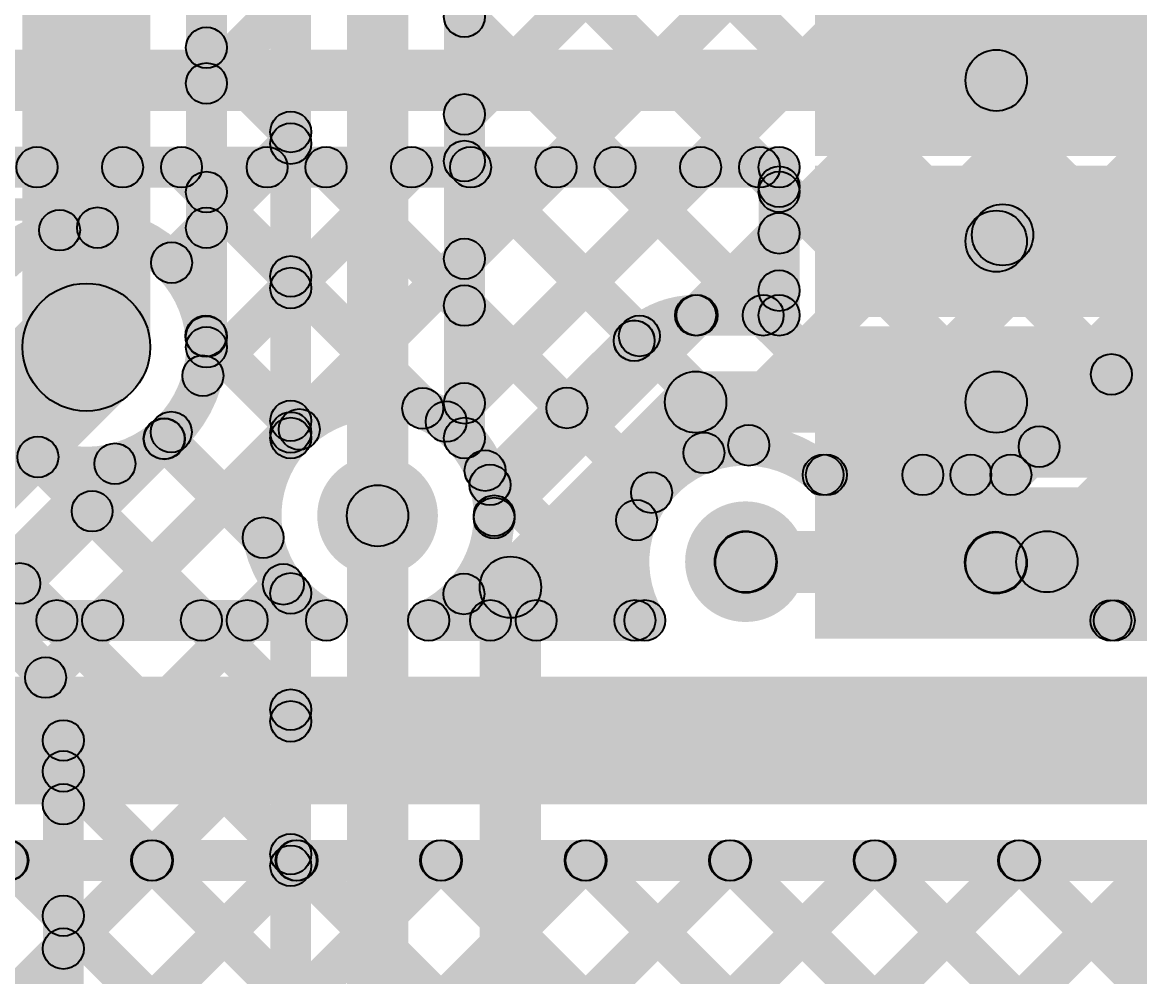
# Model space of a CAD drawing. Header units: millimetres. Extents: x -0.28 to 3.03, y -0.05 to 3.12.
# Drawn here: x 0.2515 to 0.4702, y 2.0587 to 2.2456 of the extents above; entities that cross this region are included whole.
import ezdxf

# ---------------------------------------------------------------- set-up
doc = ezdxf.new("R2010")
doc.units = ezdxf.units.MM
doc.header["$MEASUREMENT"] = 0
for name, color, linetype in [('BottomLayer', 5, 'Continuous'), ('TopLayer', 1, 'Continuous'), ('TopOverlay', 2, 'Continuous'), ('TopPaste', 8, 'Continuous'), ('TopSolder', 216, 'Continuous'), ('ViaHoleLayer', 16, 'Continuous')]:
    doc.layers.add(name, color=color, linetype=linetype)

# ---------------------------------------------------------------- blocks, each defined once
blk = doc.blocks.new('32_TQFP__7X7__28')
at = {"layer": 'TopLayer'}
for points in [[(-0.12106, 0.19882), (-0.09941, 0.19882), (-0.09941, 0.13583), (-0.12106, 0.13583)], [(-0.08957, 0.19882), (-0.06791, 0.19882), (-0.06791, 0.13583), (-0.08957, 0.13583)], [(-0.05807, 0.19882), (-0.03642, 0.19882), (-0.03642, 0.13583), (-0.05807, 0.13583)], [(-0.02657, 0.19882), (-0.00492, 0.19882), (-0.00492, 0.13583), (-0.02657, 0.13583)]]:
    blk.add_hatch(color=1, dxfattribs=at).paths.add_polyline_path(points)
at = {"layer": 'TopPaste'}
for points in [[(-0.12106, 0.19882), (-0.09941, 0.19882), (-0.09941, 0.13583), (-0.12106, 0.13583)], [(-0.08957, 0.19882), (-0.06791, 0.19882), (-0.06791, 0.13583), (-0.08957, 0.13583)], [(-0.05807, 0.19882), (-0.03642, 0.19882), (-0.03642, 0.13583), (-0.05807, 0.13583)], [(-0.02657, 0.19882), (-0.00492, 0.19882), (-0.00492, 0.13583), (-0.02657, 0.13583)]]:
    blk.add_hatch(color=8, dxfattribs=at).paths.add_polyline_path(points)
at = {"layer": 'TopSolder'}
for points in [[(-0.12506, 0.20282), (-0.09541, 0.20282), (-0.09541, 0.13183), (-0.12506, 0.13183)], [(-0.09357, 0.20282), (-0.06391, 0.20282), (-0.06391, 0.13183), (-0.09357, 0.13183)], [(-0.06207, 0.20282), (-0.03242, 0.20282), (-0.03242, 0.13183), (-0.06207, 0.13183)], [(-0.03057, 0.20282), (-0.00092, 0.20282), (-0.00092, 0.13183), (-0.03057, 0.13183)]]:
    blk.add_hatch(color=216, dxfattribs=at).paths.add_polyline_path(points)
at = {"layer": 'TopOverlay', "const_width": 0.01}
blk.add_lwpolyline([(-0.17499, 0.134, 1), (-0.18501, 0.134, 1)], format="xyb", close=True, dxfattribs=at)

msp = doc.modelspace()

# ---------------------------------------------------------------- hatches: boundary and pattern name
at = {"layer": 'BottomLayer'}
for points in [[(0.43995, 2.15417), (0.43429, 2.15983), (0.75629, 2.48183), (0.76195, 2.47617)], [(0.2765, 2.182), (0.2515, 2.182), (0.2515, 2.424), (0.2765, 2.424)], [(0.2915, 2.182), (0.2835, 2.182), (0.2835, 2.41427), (0.2915, 2.41427)], [(0.28467, 2.40753), (0.29033, 2.41319), (0.49574, 2.20778), (0.49008, 2.20212)], [(0.28467, 2.37925), (0.29033, 2.3849), (0.4816, 2.19364), (0.47594, 2.18798)], [(0.28467, 2.35096), (0.29033, 2.35662), (0.46745, 2.17949), (0.4618, 2.17384)], [(0.34083, 2.22475), (0.33517, 2.23041), (0.45866, 2.3539), (0.46432, 2.34825)], [(0.04717, 2.3339), (0.05283, 2.33956), (0.26106, 2.13133), (0.2554, 2.12567)], [(0.34083, 2.19647), (0.33517, 2.20213), (0.45917, 2.32613), (0.46483, 2.32047)], [(0.34083, 2.16819), (0.33517, 2.17384), (0.45917, 2.29784), (0.46483, 2.29219)], [(0.34083, 2.26652), (0.34648, 2.27218), (0.45331, 2.16535), (0.44765, 2.1597)], [(0.34663, 2.14571), (0.34098, 2.15136), (0.46295, 2.27334), (0.46861, 2.26768)], [(0.327, 2.149), (0.315, 2.149), (0.315, 2.272), (0.327, 2.272)], [(0.44779, 2.15417), (0.44213, 2.15983), (0.54213, 2.25983), (0.54779, 2.25417)], [(0.308, 2.16421), (0.3, 2.16421), (0.3, 2.25679), (0.308, 2.25679)], [(0.342, 2.16421), (0.334, 2.16421), (0.334, 2.25679), (0.342, 2.25679)], [(0.38769, 2.15848), (0.38204, 2.16414), (0.47541, 2.25752), (0.48107, 2.25186)], [(0.29033, 2.23082), (0.28467, 2.23648), (0.30117, 2.25298), (0.30683, 2.24732)], [(0.33517, 2.24389), (0.34083, 2.24955), (0.43055, 2.15983), (0.42489, 2.15417)], [(0.45624, 2.13576), (0.44776, 2.14424), (0.55276, 2.24924), (0.56124, 2.24076)], [(0.41167, 2.15417), (0.40601, 2.15983), (0.49278, 2.2466), (0.49844, 2.24094)], [(0.28467, 2.23782), (0.29033, 2.24348), (0.30683, 2.22698), (0.30117, 2.22132)], [(0.46736, 2.12567), (0.46171, 2.13132), (0.56121, 2.23083), (0.56687, 2.22517)], [(0.46801, 2.12567), (0.46236, 2.13132), (0.56186, 2.23083), (0.56752, 2.22517)], [(0.29033, 2.20254), (0.28467, 2.2082), (0.30117, 2.2247), (0.30683, 2.21904)], [(0.33517, 2.21561), (0.34083, 2.22127), (0.39646, 2.16563), (0.39081, 2.15997)], [(0.28467, 2.20954), (0.29033, 2.2152), (0.30683, 2.1987), (0.30117, 2.19304)], [(0.28965, 2.17358), (0.284, 2.17924), (0.30117, 2.19641), (0.30683, 2.19075)], [(0.33517, 2.18732), (0.34083, 2.19298), (0.37746, 2.15635), (0.3718, 2.15069)], [(0.28467, 2.18126), (0.29033, 2.18691), (0.30683, 2.17041), (0.30117, 2.16476)], [(0.27003, 2.12567), (0.26437, 2.13133), (0.30117, 2.16813), (0.30683, 2.16247)], [(0.27638, 2.16126), (0.28204, 2.16692), (0.30143, 2.14753), (0.29577, 2.14187)], [(0.25169, 2.15767), (0.25735, 2.16333), (0.28935, 2.13133), (0.28369, 2.12567)], [(0.24175, 2.12567), (0.23609, 2.13133), (0.26676, 2.162), (0.27242, 2.15635)], [(0.3392, 2.15501), (0.34486, 2.16067), (0.3742, 2.13132), (0.36854, 2.12567)], [(0.40821, 2.153), (0.40821, 2.161), (0.44496, 2.161), (0.44496, 2.153)], [(0.35488, 2.12567), (0.34922, 2.13133), (0.36886, 2.15096), (0.37452, 2.14531)], [(0.393, 2.134), (0.393, 2.146), (0.452, 2.146), (0.452, 2.134)], [(0.29831, 2.12567), (0.29266, 2.13133), (0.29973, 2.1384), (0.30539, 2.13274)], [(0.33507, 2.13085), (0.34073, 2.13651), (0.34592, 2.13133), (0.34026, 2.12567)], [(0.236, 2.1245), (0.236, 2.1325), (0.311, 2.1325), (0.311, 2.1245)], [(0.331, 2.1245), (0.331, 2.1325), (0.3733, 2.1325), (0.3733, 2.1245)], [(0.46454, 2.12449), (0.46454, 2.13249), (0.5619, 2.13249), (0.5619, 2.12449)], [(0.236, 2.0925), (0.236, 2.1175), (0.5904, 2.11749), (0.5904, 2.09249)], [(0.05283, 1.76705), (0.04717, 1.77271), (0.35879, 2.08433), (0.36445, 2.07867)], [(0.05283, 1.79533), (0.04717, 1.80099), (0.33051, 2.08433), (0.33616, 2.07867)], [(0.05283, 1.8519), (0.04717, 1.85756), (0.27394, 2.08433), (0.2796, 2.07867)], [(0.05283, 1.82362), (0.04717, 1.82927), (0.30222, 2.08433), (0.30788, 2.07867)], [(0.05283, 1.73876), (0.04717, 1.74442), (0.38707, 2.08432), (0.39273, 2.07867)], [(0.05283, 1.71048), (0.04717, 1.71614), (0.41536, 2.08432), (0.42102, 2.07867)], [(0.05283, 1.65391), (0.04717, 1.65957), (0.47193, 2.08432), (0.47758, 2.07867)], [(0.05283, 1.6822), (0.04717, 1.68785), (0.44364, 2.08432), (0.4493, 2.07867)], [(0.236, 2.0775), (0.236, 2.0855), (0.5619, 2.08549), (0.5619, 2.07749)], [(0.24584, 2.07867), (0.25149, 2.08433), (0.54832, 1.7875), (0.54267, 1.78184)], [(0.27412, 2.07867), (0.27978, 2.08433), (0.56247, 1.80164), (0.55681, 1.79598)], [(0.30241, 2.07867), (0.30806, 2.08433), (0.56623, 1.82616), (0.56057, 1.82051)], [(0.33069, 2.07867), (0.33635, 2.08433), (0.56828, 1.8524), (0.56262, 1.84674)], [(0.35898, 2.07867), (0.36463, 2.08433), (0.58646, 1.8625), (0.5808, 1.85684)], [(0.38726, 2.07867), (0.39292, 2.08432), (0.6006, 1.87664), (0.59494, 1.87098)], [(0.41555, 2.07867), (0.4212, 2.08432), (0.61474, 1.89078), (0.60909, 1.88513)], [(0.44383, 2.07867), (0.44949, 2.08432), (0.62888, 1.90493), (0.62323, 1.89927)]]:
    msp.add_hatch(color=5, dxfattribs=at).paths.add_polyline_path(points)
h = msp.add_hatch(color=5, dxfattribs=at)
edge = h.paths.add_edge_path()
edge.add_arc((0.338, 2.24672), 0.004, 0, 360)
h = msp.add_hatch(color=5, dxfattribs=at)
edge = h.paths.add_edge_path()
edge.add_arc((0.2875, 2.24065), 0.004, 0, 360)
h = msp.add_hatch(color=5, dxfattribs=at)
edge = h.paths.add_edge_path()
edge.add_arc((0.2875, 2.23365), 0.004, 0, 360)
h = msp.add_hatch(color=5, dxfattribs=at)
edge = h.paths.add_edge_path()
edge.add_arc((0.338, 2.22758), 0.004, 0, 360)
h = msp.add_hatch(color=5, dxfattribs=at)
edge = h.paths.add_edge_path()
edge.add_arc((0.304, 2.22415), 0.004, 0, 360)
h = msp.add_hatch(color=5, dxfattribs=at)
edge = h.paths.add_edge_path()
edge.add_arc((0.304, 2.22187), 0.004, 0, 360)
h = msp.add_hatch(color=5, dxfattribs=at)
edge = h.paths.add_edge_path()
edge.add_arc((0.338, 2.21844), 0.004, 0, 360)
h = msp.add_hatch(color=5, dxfattribs=at)
edge = h.paths.add_edge_path()
edge.add_arc((0.2875, 2.21237), 0.004, 0, 360)
h = msp.add_hatch(color=5, dxfattribs=at)
edge = h.paths.add_edge_path()
edge.add_arc((0.2875, 2.20537), 0.004, 0, 360)
h = msp.add_hatch(color=5, dxfattribs=at)
edge = h.paths.add_edge_path()
edge.add_arc((0.338, 2.1993), 0.004, 0, 360)
h = msp.add_hatch(color=5, dxfattribs=at)
edge = h.paths.add_edge_path()
edge.add_arc((0.304, 2.19587), 0.004, 0, 360)
h = msp.add_hatch(color=5, dxfattribs=at)
edge = h.paths.add_edge_path()
edge.add_arc((0.304, 2.19358), 0.004, 0, 360)
h = msp.add_hatch(color=5, dxfattribs=at)
edge = h.paths.add_edge_path()
edge.add_arc((0.264, 2.182), 0.0125, 0, 360)
h = msp.add_hatch(color=5, dxfattribs=at)
edge = h.paths.add_edge_path()
edge.add_arc((0.264, 2.182), 0.01181, 0, 360)
h = msp.add_hatch(color=5, dxfattribs=at)
edge = h.paths.add_edge_path()
edge.add_arc((0.338, 2.19015), 0.004, 0, 360)
h = msp.add_hatch(color=5, dxfattribs=at)
edge = h.paths.add_edge_path()
edge.add_arc((0.2875, 2.18408), 0.004, 0, 360)
h = msp.add_hatch(color=5, dxfattribs=at)
edge = h.paths.add_edge_path()
edge.add_arc((0.2875, 2.182), 0.004, 0, 360)
h = msp.add_hatch(color=5, dxfattribs=at)
edge = h.paths.add_edge_path()
edge.add_arc((0.2875, 2.182), 0.004, 0, 360)
h = msp.add_hatch(color=5, dxfattribs=at)
edge = h.paths.add_edge_path()
edge.add_arc((0.28682, 2.17641), 0.004, 0, 360)
h = msp.add_hatch(color=5, dxfattribs=at)
edge = h.paths.add_edge_path()
edge.add_arc((0.46462, 2.17667), 0.004, 0, 360)
h = msp.add_hatch(color=5, dxfattribs=at)
edge = h.paths.add_edge_path()
edge.add_arc((0.338, 2.17101), 0.004, 0, 360)
h = msp.add_hatch(color=5, dxfattribs=at)
edge = h.paths.add_edge_path()
edge.add_arc((0.304, 2.16758), 0.004, 0, 360)
h = msp.add_hatch(color=5, dxfattribs=at)
edge = h.paths.add_edge_path()
edge.add_arc((0.304, 2.1653), 0.004, 0, 360)
h = msp.add_hatch(color=5, dxfattribs=at)
edge = h.paths.add_edge_path()
edge.add_arc((0.27921, 2.16409), 0.004, 0, 360)
h = msp.add_hatch(color=5, dxfattribs=at)
edge = h.paths.add_edge_path()
edge.add_arc((0.304, 2.16421), 0.004, 0, 360)
h = msp.add_hatch(color=5, dxfattribs=at)
edge = h.paths.add_edge_path()
edge.add_arc((0.304, 2.16421), 0.004, 0, 360)
h = msp.add_hatch(color=5, dxfattribs=at)
edge = h.paths.add_edge_path()
edge.add_arc((0.338, 2.16421), 0.004, 0, 360)
h = msp.add_hatch(color=5, dxfattribs=at)
edge = h.paths.add_edge_path()
edge.add_arc((0.338, 2.16421), 0.004, 0, 360)
h = msp.add_hatch(color=5, dxfattribs=at)
edge = h.paths.add_edge_path()
edge.add_arc((0.38487, 2.16131), 0.004, 0, 360)
h = msp.add_hatch(color=5, dxfattribs=at)
edge = h.paths.add_edge_path()
edge.add_arc((0.39364, 2.1628), 0.004, 0, 360)
h = msp.add_hatch(color=5, dxfattribs=at)
edge = h.paths.add_edge_path()
edge.add_arc((0.45048, 2.16252), 0.004, 0, 360)
h = msp.add_hatch(color=5, dxfattribs=at)
edge = h.paths.add_edge_path()
edge.add_arc((0.25452, 2.1605), 0.004, 0, 360)
h = msp.add_hatch(color=5, dxfattribs=at)
edge = h.paths.add_edge_path()
edge.add_arc((0.26959, 2.15918), 0.004, 0, 360)
h = msp.add_hatch(color=5, dxfattribs=at)
edge = h.paths.add_edge_path()
edge.add_arc((0.321, 2.149), 0.01181, 0, 360)
h = msp.add_hatch(color=5, dxfattribs=at)
edge = h.paths.add_edge_path()
edge.add_arc((0.34203, 2.15784), 0.004, 0, 360)
h = msp.add_hatch(color=5, dxfattribs=at)
edge = h.paths.add_edge_path()
edge.add_arc((0.40821, 2.157), 0.004, 0, 360)
h = msp.add_hatch(color=5, dxfattribs=at)
edge = h.paths.add_edge_path()
edge.add_arc((0.40821, 2.157), 0.004, 0, 360)
h = msp.add_hatch(color=5, dxfattribs=at)
edge = h.paths.add_edge_path()
edge.add_arc((0.40884, 2.157), 0.004, 0, 360)
h = msp.add_hatch(color=5, dxfattribs=at)
edge = h.paths.add_edge_path()
edge.add_arc((0.42772, 2.157), 0.004, 0, 360)
h = msp.add_hatch(color=5, dxfattribs=at)
edge = h.paths.add_edge_path()
edge.add_arc((0.43712, 2.157), 0.004, 0, 360)
h = msp.add_hatch(color=5, dxfattribs=at)
edge = h.paths.add_edge_path()
edge.add_arc((0.44496, 2.157), 0.004, 0, 360)
h = msp.add_hatch(color=5, dxfattribs=at)
edge = h.paths.add_edge_path()
edge.add_arc((0.44496, 2.157), 0.004, 0, 360)
h = msp.add_hatch(color=5, dxfattribs=at)
edge = h.paths.add_edge_path()
edge.add_arc((0.37463, 2.15352), 0.004, 0, 360)
h = msp.add_hatch(color=5, dxfattribs=at)
edge = h.paths.add_edge_path()
edge.add_arc((0.321, 2.149), 0.006, 0, 360)
h = msp.add_hatch(color=5, dxfattribs=at)
edge = h.paths.add_edge_path()
edge.add_arc((0.34381, 2.149), 0.004, 0, 360)
h = msp.add_hatch(color=5, dxfattribs=at)
edge = h.paths.add_edge_path()
edge.add_arc((0.34381, 2.149), 0.004, 0, 360)
h = msp.add_hatch(color=5, dxfattribs=at)
edge = h.paths.add_edge_path()
edge.add_arc((0.34381, 2.14854), 0.004, 0, 360)
h = msp.add_hatch(color=5, dxfattribs=at)
edge = h.paths.add_edge_path()
edge.add_arc((0.37169, 2.14813), 0.004, 0, 360)
h = msp.add_hatch(color=5, dxfattribs=at)
edge = h.paths.add_edge_path()
edge.add_arc((0.393, 2.14), 0.01181, 0, 360)
h = msp.add_hatch(color=5, dxfattribs=at)
edge = h.paths.add_edge_path()
edge.add_arc((0.2986, 2.1447), 0.004, 0, 360)
h = msp.add_hatch(color=5, dxfattribs=at)
edge = h.paths.add_edge_path()
edge.add_arc((0.393, 2.14), 0.006, 0, 360)
h = msp.add_hatch(color=5, dxfattribs=at)
edge = h.paths.add_edge_path()
edge.add_arc((0.452, 2.14), 0.006, 0, 360)
h = msp.add_hatch(color=5, dxfattribs=at)
edge = h.paths.add_edge_path()
edge.add_arc((0.452, 2.14), 0.006, 0, 360)
h = msp.add_hatch(color=5, dxfattribs=at)
edge = h.paths.add_edge_path()
edge.add_arc((0.30256, 2.13557), 0.004, 0, 360)
h = msp.add_hatch(color=5, dxfattribs=at)
edge = h.paths.add_edge_path()
edge.add_arc((0.3379, 2.13368), 0.004, 0, 360)
h = msp.add_hatch(color=5, dxfattribs=at)
edge = h.paths.add_edge_path()
edge.add_arc((0.25823, 2.1285), 0.004, 0, 360)
h = msp.add_hatch(color=5, dxfattribs=at)
edge = h.paths.add_edge_path()
edge.add_arc((0.2672, 2.1285), 0.004, 0, 360)
h = msp.add_hatch(color=5, dxfattribs=at)
edge = h.paths.add_edge_path()
edge.add_arc((0.28652, 2.1285), 0.004, 0, 360)
h = msp.add_hatch(color=5, dxfattribs=at)
edge = h.paths.add_edge_path()
edge.add_arc((0.29548, 2.1285), 0.004, 0, 360)
h = msp.add_hatch(color=5, dxfattribs=at)
edge = h.paths.add_edge_path()
edge.add_arc((0.311, 2.1285), 0.004, 0, 360)
h = msp.add_hatch(color=5, dxfattribs=at)
edge = h.paths.add_edge_path()
edge.add_arc((0.311, 2.1285), 0.004, 0, 360)
h = msp.add_hatch(color=5, dxfattribs=at)
edge = h.paths.add_edge_path()
edge.add_arc((0.331, 2.1285), 0.004, 0, 360)
h = msp.add_hatch(color=5, dxfattribs=at)
edge = h.paths.add_edge_path()
edge.add_arc((0.331, 2.1285), 0.004, 0, 360)
h = msp.add_hatch(color=5, dxfattribs=at)
edge = h.paths.add_edge_path()
edge.add_arc((0.34309, 2.1285), 0.004, 0, 360)
h = msp.add_hatch(color=5, dxfattribs=at)
edge = h.paths.add_edge_path()
edge.add_arc((0.35205, 2.1285), 0.004, 0, 360)
h = msp.add_hatch(color=5, dxfattribs=at)
edge = h.paths.add_edge_path()
edge.add_arc((0.37137, 2.1285), 0.004, 0, 360)
h = msp.add_hatch(color=5, dxfattribs=at)
edge = h.paths.add_edge_path()
edge.add_arc((0.3733, 2.1285), 0.004, 0, 360)
h = msp.add_hatch(color=5, dxfattribs=at)
edge = h.paths.add_edge_path()
edge.add_arc((0.3733, 2.1285), 0.004, 0, 360)
h = msp.add_hatch(color=5, dxfattribs=at)
edge = h.paths.add_edge_path()
edge.add_arc((0.46454, 2.12849), 0.004, 0, 360)
h = msp.add_hatch(color=5, dxfattribs=at)
edge = h.paths.add_edge_path()
edge.add_arc((0.46454, 2.12849), 0.004, 0, 360)
h = msp.add_hatch(color=5, dxfattribs=at)
edge = h.paths.add_edge_path()
edge.add_arc((0.46519, 2.12849), 0.004, 0, 360)
h = msp.add_hatch(color=5, dxfattribs=at)
edge = h.paths.add_edge_path()
edge.add_arc((0.24849, 2.0815), 0.004, 0, 360)
h = msp.add_hatch(color=5, dxfattribs=at)
edge = h.paths.add_edge_path()
edge.add_arc((0.24866, 2.0815), 0.004, 0, 360)
h = msp.add_hatch(color=5, dxfattribs=at)
edge = h.paths.add_edge_path()
edge.add_arc((0.27677, 2.0815), 0.004, 0, 360)
h = msp.add_hatch(color=5, dxfattribs=at)
edge = h.paths.add_edge_path()
edge.add_arc((0.27695, 2.0815), 0.004, 0, 360)
h = msp.add_hatch(color=5, dxfattribs=at)
edge = h.paths.add_edge_path()
edge.add_arc((0.30505, 2.0815), 0.004, 0, 360)
h = msp.add_hatch(color=5, dxfattribs=at)
edge = h.paths.add_edge_path()
edge.add_arc((0.30523, 2.0815), 0.004, 0, 360)
h = msp.add_hatch(color=5, dxfattribs=at)
edge = h.paths.add_edge_path()
edge.add_arc((0.33334, 2.0815), 0.004, 0, 360)
h = msp.add_hatch(color=5, dxfattribs=at)
edge = h.paths.add_edge_path()
edge.add_arc((0.33352, 2.0815), 0.004, 0, 360)
h = msp.add_hatch(color=5, dxfattribs=at)
edge = h.paths.add_edge_path()
edge.add_arc((0.36162, 2.0815), 0.004, 0, 360)
h = msp.add_hatch(color=5, dxfattribs=at)
edge = h.paths.add_edge_path()
edge.add_arc((0.3618, 2.0815), 0.004, 0, 360)
h = msp.add_hatch(color=5, dxfattribs=at)
edge = h.paths.add_edge_path()
edge.add_arc((0.3899, 2.0815), 0.004, 0, 360)
h = msp.add_hatch(color=5, dxfattribs=at)
edge = h.paths.add_edge_path()
edge.add_arc((0.39009, 2.0815), 0.004, 0, 360)
h = msp.add_hatch(color=5, dxfattribs=at)
edge = h.paths.add_edge_path()
edge.add_arc((0.41819, 2.0815), 0.004, 0, 360)
h = msp.add_hatch(color=5, dxfattribs=at)
edge = h.paths.add_edge_path()
edge.add_arc((0.41837, 2.0815), 0.004, 0, 360)
h = msp.add_hatch(color=5, dxfattribs=at)
edge = h.paths.add_edge_path()
edge.add_arc((0.44647, 2.08149), 0.004, 0, 360)
h = msp.add_hatch(color=5, dxfattribs=at)
edge = h.paths.add_edge_path()
edge.add_arc((0.44666, 2.08149), 0.004, 0, 360)
at = {"layer": 'TopLayer'}
for points in [[(0.17724, 2.22824), (0.17724, 2.24024), (0.44208, 2.24024), (0.44208, 2.22824)], [(0.18428, 2.21324), (0.18428, 2.22124), (0.39958, 2.22124), (0.39958, 2.21324)], [(0.25151, 2.21441), (0.25717, 2.22007), (0.26902, 2.20823), (0.26336, 2.20257)], [(0.25884, 2.11449), (0.25319, 2.12014), (0.35312, 2.22007), (0.35877, 2.21441)], [(0.26158, 2.20208), (0.25593, 2.20774), (0.26826, 2.22007), (0.27392, 2.21441)], [(0.28351, 2.19572), (0.27785, 2.20138), (0.29655, 2.22007), (0.3022, 2.21441)], [(0.2798, 2.21441), (0.28546, 2.22007), (0.33267, 2.17286), (0.32701, 2.1672)], [(0.28965, 2.17358), (0.284, 2.17924), (0.32483, 2.22007), (0.33049, 2.21441)], [(0.30808, 2.21441), (0.31374, 2.22007), (0.36088, 2.17293), (0.35523, 2.16727)], [(0.33726, 2.16461), (0.3316, 2.17027), (0.3814, 2.22007), (0.38706, 2.21441)], [(0.33637, 2.21441), (0.34202, 2.22007), (0.37507, 2.18703), (0.36941, 2.18137)], [(0.36465, 2.21441), (0.37031, 2.22007), (0.3993, 2.19108), (0.39364, 2.18542)], [(0.39294, 2.21441), (0.39859, 2.22007), (0.40241, 2.21625), (0.39675, 2.2106)], [(0.40358, 2.21242), (0.39558, 2.21242), (0.39558, 2.21724), (0.40358, 2.21724)], [(0.40358, 2.21242), (0.39558, 2.21242), (0.39558, 2.21724), (0.40358, 2.21724)], [(0.40358, 2.19308), (0.39558, 2.19308), (0.39558, 2.21242), (0.40358, 2.21242)], [(0.44333, 2.198), (0.44333, 2.21), (0.482, 2.21), (0.482, 2.198)], [(0.38635, 2.18542), (0.38069, 2.19108), (0.39675, 2.20714), (0.40241, 2.20148)], [(0.44632, 2.1985), (0.43784, 2.20699), (0.43909, 2.20824), (0.44758, 2.19976)], [(0.38325, 2.18425), (0.38325, 2.19225), (0.39958, 2.19225), (0.39958, 2.18425)], [(0.40358, 2.18825), (0.39558, 2.18825), (0.39558, 2.19308), (0.40358, 2.19308)], [(0.40358, 2.18825), (0.39558, 2.18825), (0.39558, 2.19308), (0.40358, 2.19308)], [(0.03784, 1.93816), (0.02016, 1.95584), (0.25516, 2.19084), (0.27284, 2.17316)], [(0.28457, 2.18136), (0.29023, 2.18702), (0.30851, 2.16873), (0.30285, 2.16307)], [(0.34583, 2.15221), (0.34017, 2.15787), (0.36838, 2.18608), (0.37404, 2.18042)], [(0.38325, 2.16525), (0.38325, 2.17725), (0.44208, 2.17725), (0.44208, 2.16525)], [(0.35124, 2.13076), (0.34276, 2.13924), (0.37901, 2.17549), (0.38749, 2.16701)], [(0.24557, 2.12468), (0.23992, 2.13034), (0.27779, 2.16821), (0.28345, 2.16255)], [(0.27644, 2.1612), (0.2821, 2.16686), (0.30143, 2.14753), (0.29577, 2.14187)], [(0.2623, 2.14706), (0.26795, 2.15272), (0.30683, 2.11384), (0.30117, 2.10819)], [(0.327, 1.815), (0.315, 1.815), (0.315, 2.149), (0.327, 2.149)], [(0.39312, 2.13388), (0.39312, 2.14588), (0.44196, 2.14588), (0.44196, 2.13388)], [(0.38876, 2.13576), (0.39724, 2.14424), (0.39737, 2.14412), (0.38888, 2.13563)], [(0.43771, 2.13563), (0.4462, 2.14412), (0.44632, 2.144), (0.43784, 2.13551)], [(0.24815, 2.13292), (0.25381, 2.13858), (0.30683, 2.08556), (0.30117, 2.0799)], [(0.26233, 2.08969), (0.25667, 2.09534), (0.29973, 2.1384), (0.30539, 2.13274)], [(0.353, 1.826), (0.341, 1.826), (0.341, 2.135), (0.353, 2.135)], [(0.308, 1.815), (0.3, 1.815), (0.3, 2.13379), (0.308, 2.13379)], [(0.26233, 2.0614), (0.25667, 2.06706), (0.30117, 2.11156), (0.30683, 2.1059)], [(0.2635, 1.74912), (0.2555, 1.74912), (0.2555, 2.105), (0.2635, 2.105)], [(0.25667, 2.09612), (0.26233, 2.10178), (0.30683, 2.05728), (0.30117, 2.05162)], [(0.26233, 2.03312), (0.25667, 2.03877), (0.30117, 2.08327), (0.30683, 2.07762)], [(0.25667, 2.06783), (0.26233, 2.07349), (0.30683, 2.02899), (0.30117, 2.02333)]]:
    msp.add_hatch(color=1, dxfattribs=at).paths.add_polyline_path(points)
h = msp.add_hatch(color=1, dxfattribs=at)
edge = h.paths.add_edge_path()
edge.add_arc((0.44208, 2.23424), 0.006, 0, 360)
h = msp.add_hatch(color=1, dxfattribs=at)
edge = h.paths.add_edge_path()
edge.add_arc((0.25434, 2.21724), 0.004, 0, 360)
h = msp.add_hatch(color=1, dxfattribs=at)
edge = h.paths.add_edge_path()
edge.add_arc((0.27109, 2.21724), 0.004, 0, 360)
h = msp.add_hatch(color=1, dxfattribs=at)
edge = h.paths.add_edge_path()
edge.add_arc((0.28263, 2.21724), 0.004, 0, 360)
h = msp.add_hatch(color=1, dxfattribs=at)
edge = h.paths.add_edge_path()
edge.add_arc((0.29938, 2.21724), 0.004, 0, 360)
h = msp.add_hatch(color=1, dxfattribs=at)
edge = h.paths.add_edge_path()
edge.add_arc((0.31091, 2.21724), 0.004, 0, 360)
h = msp.add_hatch(color=1, dxfattribs=at)
edge = h.paths.add_edge_path()
edge.add_arc((0.32766, 2.21724), 0.004, 0, 360)
h = msp.add_hatch(color=1, dxfattribs=at)
edge = h.paths.add_edge_path()
edge.add_arc((0.3392, 2.21724), 0.004, 0, 360)
h = msp.add_hatch(color=1, dxfattribs=at)
edge = h.paths.add_edge_path()
edge.add_arc((0.35594, 2.21724), 0.004, 0, 360)
h = msp.add_hatch(color=1, dxfattribs=at)
edge = h.paths.add_edge_path()
edge.add_arc((0.36748, 2.21724), 0.004, 0, 360)
h = msp.add_hatch(color=1, dxfattribs=at)
edge = h.paths.add_edge_path()
edge.add_arc((0.38423, 2.21724), 0.004, 0, 360)
h = msp.add_hatch(color=1, dxfattribs=at)
edge = h.paths.add_edge_path()
edge.add_arc((0.39576, 2.21724), 0.004, 0, 360)
h = msp.add_hatch(color=1, dxfattribs=at)
edge = h.paths.add_edge_path()
edge.add_arc((0.39958, 2.21724), 0.004, 0, 360)
h = msp.add_hatch(color=1, dxfattribs=at)
edge = h.paths.add_edge_path()
edge.add_arc((0.39958, 2.21724), 0.004, 0, 360)
h = msp.add_hatch(color=1, dxfattribs=at)
edge = h.paths.add_edge_path()
edge.add_arc((0.39958, 2.21724), 0.004, 0, 360)
h = msp.add_hatch(color=1, dxfattribs=at)
edge = h.paths.add_edge_path()
edge.add_arc((0.39958, 2.21342), 0.004, 0, 360)
h = msp.add_hatch(color=1, dxfattribs=at)
edge = h.paths.add_edge_path()
edge.add_arc((0.39958, 2.21242), 0.004, 0, 360)
h = msp.add_hatch(color=1, dxfattribs=at)
edge = h.paths.add_edge_path()
edge.add_arc((0.39958, 2.21242), 0.004, 0, 360)
h = msp.add_hatch(color=1, dxfattribs=at)
edge = h.paths.add_edge_path()
edge.add_arc((0.39958, 2.21242), 0.004, 0, 360)
h = msp.add_hatch(color=1, dxfattribs=at)
edge = h.paths.add_edge_path()
edge.add_arc((0.25876, 2.20491), 0.004, 0, 360)
h = msp.add_hatch(color=1, dxfattribs=at)
edge = h.paths.add_edge_path()
edge.add_arc((0.26619, 2.2054), 0.004, 0, 360)
h = msp.add_hatch(color=1, dxfattribs=at)
edge = h.paths.add_edge_path()
edge.add_arc((0.44208, 2.20275), 0.006, 0, 360)
h = msp.add_hatch(color=1, dxfattribs=at)
edge = h.paths.add_edge_path()
edge.add_arc((0.44333, 2.204), 0.006, 0, 360)
h = msp.add_hatch(color=1, dxfattribs=at)
edge = h.paths.add_edge_path()
edge.add_arc((0.44333, 2.204), 0.006, 0, 360)
h = msp.add_hatch(color=1, dxfattribs=at)
edge = h.paths.add_edge_path()
edge.add_arc((0.39958, 2.20431), 0.004, 0, 360)
h = msp.add_hatch(color=1, dxfattribs=at)
edge = h.paths.add_edge_path()
edge.add_arc((0.28068, 2.19855), 0.004, 0, 360)
h = msp.add_hatch(color=1, dxfattribs=at)
edge = h.paths.add_edge_path()
edge.add_arc((0.39958, 2.19308), 0.004, 0, 360)
h = msp.add_hatch(color=1, dxfattribs=at)
edge = h.paths.add_edge_path()
edge.add_arc((0.39958, 2.19308), 0.004, 0, 360)
h = msp.add_hatch(color=1, dxfattribs=at)
edge = h.paths.add_edge_path()
edge.add_arc((0.39958, 2.19308), 0.004, 0, 360)
h = msp.add_hatch(color=1, dxfattribs=at)
edge = h.paths.add_edge_path()
edge.add_arc((0.264, 2.182), 0.0125, 0, 360)
h = msp.add_hatch(color=1, dxfattribs=at)
edge = h.paths.add_edge_path()
edge.add_arc((0.264, 2.182), 0.01181, 0, 360)
h = msp.add_hatch(color=1, dxfattribs=at)
edge = h.paths.add_edge_path()
edge.add_arc((0.38325, 2.18825), 0.004, 0, 360)
h = msp.add_hatch(color=1, dxfattribs=at)
edge = h.paths.add_edge_path()
edge.add_arc((0.38325, 2.18825), 0.004, 0, 360)
h = msp.add_hatch(color=1, dxfattribs=at)
edge = h.paths.add_edge_path()
edge.add_arc((0.38325, 2.18825), 0.004, 0, 360)
h = msp.add_hatch(color=1, dxfattribs=at)
edge = h.paths.add_edge_path()
edge.add_arc((0.38352, 2.18825), 0.004, 0, 360)
h = msp.add_hatch(color=1, dxfattribs=at)
edge = h.paths.add_edge_path()
edge.add_arc((0.39647, 2.18825), 0.004, 0, 360)
h = msp.add_hatch(color=1, dxfattribs=at)
edge = h.paths.add_edge_path()
edge.add_arc((0.39958, 2.18825), 0.004, 0, 360)
h = msp.add_hatch(color=1, dxfattribs=at)
edge = h.paths.add_edge_path()
edge.add_arc((0.39958, 2.18825), 0.004, 0, 360)
h = msp.add_hatch(color=1, dxfattribs=at)
edge = h.paths.add_edge_path()
edge.add_arc((0.39958, 2.18825), 0.004, 0, 360)
h = msp.add_hatch(color=1, dxfattribs=at)
edge = h.paths.add_edge_path()
edge.add_arc((0.2874, 2.18419), 0.004, 0, 360)
h = msp.add_hatch(color=1, dxfattribs=at)
edge = h.paths.add_edge_path()
edge.add_arc((0.37121, 2.18325), 0.004, 0, 360)
h = msp.add_hatch(color=1, dxfattribs=at)
edge = h.paths.add_edge_path()
edge.add_arc((0.37121, 2.18325), 0.004, 0, 360)
h = msp.add_hatch(color=1, dxfattribs=at)
edge = h.paths.add_edge_path()
edge.add_arc((0.37123, 2.18327), 0.004, 0, 360)
h = msp.add_hatch(color=1, dxfattribs=at)
edge = h.paths.add_edge_path()
edge.add_arc((0.37224, 2.1842), 0.004, 0, 360)
h = msp.add_hatch(color=1, dxfattribs=at)
edge = h.paths.add_edge_path()
edge.add_arc((0.2875, 2.182), 0.004, 0, 360)
h = msp.add_hatch(color=1, dxfattribs=at)
edge = h.paths.add_edge_path()
edge.add_arc((0.2875, 2.182), 0.004, 0, 360)
h = msp.add_hatch(color=1, dxfattribs=at)
edge = h.paths.add_edge_path()
edge.add_arc((0.28682, 2.17641), 0.004, 0, 360)
h = msp.add_hatch(color=1, dxfattribs=at)
edge = h.paths.add_edge_path()
edge.add_arc((0.38325, 2.17125), 0.006, 0, 360)
h = msp.add_hatch(color=1, dxfattribs=at)
edge = h.paths.add_edge_path()
edge.add_arc((0.38325, 2.17125), 0.006, 0, 360)
h = msp.add_hatch(color=1, dxfattribs=at)
edge = h.paths.add_edge_path()
edge.add_arc((0.44208, 2.17125), 0.006, 0, 360)
h = msp.add_hatch(color=1, dxfattribs=at)
edge = h.paths.add_edge_path()
edge.add_arc((0.32984, 2.17003), 0.004, 0, 360)
h = msp.add_hatch(color=1, dxfattribs=at)
edge = h.paths.add_edge_path()
edge.add_arc((0.35806, 2.1701), 0.004, 0, 360)
h = msp.add_hatch(color=1, dxfattribs=at)
edge = h.paths.add_edge_path()
edge.add_arc((0.28062, 2.16538), 0.004, 0, 360)
h = msp.add_hatch(color=1, dxfattribs=at)
edge = h.paths.add_edge_path()
edge.add_arc((0.28062, 2.16538), 0.004, 0, 360)
h = msp.add_hatch(color=1, dxfattribs=at)
edge = h.paths.add_edge_path()
edge.add_arc((0.30568, 2.1659), 0.004, 0, 360)
h = msp.add_hatch(color=1, dxfattribs=at)
edge = h.paths.add_edge_path()
edge.add_arc((0.33443, 2.16744), 0.004, 0, 360)
h = msp.add_hatch(color=1, dxfattribs=at)
edge = h.paths.add_edge_path()
edge.add_arc((0.27927, 2.16403), 0.004, 0, 360)
h = msp.add_hatch(color=1, dxfattribs=at)
edge = h.paths.add_edge_path()
edge.add_arc((0.321, 2.149), 0.01181, 0, 360)
h = msp.add_hatch(color=1, dxfattribs=at)
edge = h.paths.add_edge_path()
edge.add_arc((0.343, 2.15504), 0.004, 0, 360)
h = msp.add_hatch(color=1, dxfattribs=at)
edge = h.paths.add_edge_path()
edge.add_arc((0.343, 2.15504), 0.004, 0, 360)
h = msp.add_hatch(color=1, dxfattribs=at)
edge = h.paths.add_edge_path()
edge.add_arc((0.321, 2.149), 0.006, 0, 360)
h = msp.add_hatch(color=1, dxfattribs=at)
edge = h.paths.add_edge_path()
edge.add_arc((0.26513, 2.14989), 0.004, 0, 360)
h = msp.add_hatch(color=1, dxfattribs=at)
edge = h.paths.add_edge_path()
edge.add_arc((0.393, 2.14), 0.01181, 0, 360)
h = msp.add_hatch(color=1, dxfattribs=at)
edge = h.paths.add_edge_path()
edge.add_arc((0.2986, 2.1447), 0.004, 0, 360)
h = msp.add_hatch(color=1, dxfattribs=at)
edge = h.paths.add_edge_path()
edge.add_arc((0.393, 2.14), 0.006, 0, 360)
h = msp.add_hatch(color=1, dxfattribs=at)
edge = h.paths.add_edge_path()
edge.add_arc((0.39312, 2.13988), 0.006, 0, 360)
h = msp.add_hatch(color=1, dxfattribs=at)
edge = h.paths.add_edge_path()
edge.add_arc((0.39312, 2.13988), 0.006, 0, 360)
h = msp.add_hatch(color=1, dxfattribs=at)
edge = h.paths.add_edge_path()
edge.add_arc((0.44196, 2.13988), 0.006, 0, 360)
h = msp.add_hatch(color=1, dxfattribs=at)
edge = h.paths.add_edge_path()
edge.add_arc((0.44196, 2.13988), 0.006, 0, 360)
h = msp.add_hatch(color=1, dxfattribs=at)
edge = h.paths.add_edge_path()
edge.add_arc((0.44208, 2.13975), 0.006, 0, 360)
h = msp.add_hatch(color=1, dxfattribs=at)
edge = h.paths.add_edge_path()
edge.add_arc((0.347, 2.135), 0.006, 0, 360)
h = msp.add_hatch(color=1, dxfattribs=at)
edge = h.paths.add_edge_path()
edge.add_arc((0.347, 2.135), 0.006, 0, 360)
h = msp.add_hatch(color=1, dxfattribs=at)
edge = h.paths.add_edge_path()
edge.add_arc((0.25098, 2.13575), 0.004, 0, 360)
h = msp.add_hatch(color=1, dxfattribs=at)
edge = h.paths.add_edge_path()
edge.add_arc((0.30256, 2.13557), 0.004, 0, 360)
h = msp.add_hatch(color=1, dxfattribs=at)
edge = h.paths.add_edge_path()
edge.add_arc((0.304, 2.13379), 0.004, 0, 360)
h = msp.add_hatch(color=1, dxfattribs=at)
edge = h.paths.add_edge_path()
edge.add_arc((0.304, 2.13379), 0.004, 0, 360)
h = msp.add_hatch(color=1, dxfattribs=at)
edge = h.paths.add_edge_path()
edge.add_arc((0.25602, 2.11731), 0.004, 0, 360)
h = msp.add_hatch(color=1, dxfattribs=at)
edge = h.paths.add_edge_path()
edge.add_arc((0.304, 2.11102), 0.004, 0, 360)
h = msp.add_hatch(color=1, dxfattribs=at)
edge = h.paths.add_edge_path()
edge.add_arc((0.304, 2.10873), 0.004, 0, 360)
h = msp.add_hatch(color=1, dxfattribs=at)
edge = h.paths.add_edge_path()
edge.add_arc((0.2595, 2.105), 0.004, 0, 360)
h = msp.add_hatch(color=1, dxfattribs=at)
edge = h.paths.add_edge_path()
edge.add_arc((0.2595, 2.105), 0.004, 0, 360)
h = msp.add_hatch(color=1, dxfattribs=at)
edge = h.paths.add_edge_path()
edge.add_arc((0.2595, 2.09895), 0.004, 0, 360)
h = msp.add_hatch(color=1, dxfattribs=at)
edge = h.paths.add_edge_path()
edge.add_arc((0.2595, 2.09251), 0.004, 0, 360)
h = msp.add_hatch(color=1, dxfattribs=at)
edge = h.paths.add_edge_path()
edge.add_arc((0.304, 2.08273), 0.004, 0, 360)
h = msp.add_hatch(color=1, dxfattribs=at)
edge = h.paths.add_edge_path()
edge.add_arc((0.304, 2.08045), 0.004, 0, 360)
h = msp.add_hatch(color=1, dxfattribs=at)
edge = h.paths.add_edge_path()
edge.add_arc((0.2595, 2.07066), 0.004, 0, 360)
h = msp.add_hatch(color=1, dxfattribs=at)
edge = h.paths.add_edge_path()
edge.add_arc((0.2595, 2.06423), 0.004, 0, 360)
at = {"layer": 'ViaHoleLayer'}
h = msp.add_hatch(color=16, dxfattribs=at)
edge = h.paths.add_edge_path()
edge.add_arc((0.264, 2.182), 0.00591, 0, 360)
h = msp.add_hatch(color=16, dxfattribs=at)
edge = h.paths.add_edge_path()
edge.add_arc((0.321, 2.149), 0.00591, 0, 360)
h = msp.add_hatch(color=16, dxfattribs=at)
edge = h.paths.add_edge_path()
edge.add_arc((0.393, 2.14), 0.00591, 0, 360)

# ---------------------------------------------------------------- linework, layer by layer
at = {"layer": 'BottomLayer', "const_width": 0.008}
for points in [[(0.2875, 2.182, -1), (0.2405, 2.182)], [(0.311, 2.1285, -0.497585), (0.304, 2.16421)], [(0.338, 2.16421, -0.184522), (0.34381, 2.149)], [(0.3733, 2.1285, -0.854868), (0.40821, 2.157)], [(0.34381, 2.149, -0.28675), (0.331, 2.1285)]]:
    msp.add_lwpolyline(points, format="xyb", dxfattribs=at)
at = {"layer": 'BottomLayer'}
for centre, radius in [((0.338, 2.24672), 0.004), ((0.2875, 2.24065), 0.004), ((0.2875, 2.23365), 0.004), ((0.338, 2.22758), 0.004), ((0.304, 2.22415), 0.004), ((0.304, 2.22187), 0.004), ((0.338, 2.21844), 0.004), ((0.2875, 2.21237), 0.004), ((0.2875, 2.20537), 0.004), ((0.338, 2.1993), 0.004), ((0.304, 2.19587), 0.004), ((0.304, 2.19358), 0.004), ((0.264, 2.182), 0.0125), ((0.338, 2.19015), 0.004), ((0.2875, 2.18408), 0.004), ((0.2875, 2.182), 0.004), ((0.2875, 2.182), 0.004), ((0.28682, 2.17641), 0.004), ((0.46462, 2.17667), 0.004), ((0.338, 2.17101), 0.004), ((0.304, 2.16758), 0.004), ((0.304, 2.1653), 0.004), ((0.27921, 2.16409), 0.004), ((0.304, 2.16421), 0.004), ((0.304, 2.16421), 0.004), ((0.338, 2.16421), 0.004), ((0.338, 2.16421), 0.004), ((0.38487, 2.16131), 0.004), ((0.39364, 2.1628), 0.004), ((0.45048, 2.16252), 0.004), ((0.25452, 2.1605), 0.004), ((0.26959, 2.15918), 0.004), ((0.34203, 2.15784), 0.004), ((0.40821, 2.157), 0.004), ((0.40821, 2.157), 0.004), ((0.40884, 2.157), 0.004), ((0.42772, 2.157), 0.004), ((0.43712, 2.157), 0.004), ((0.44496, 2.157), 0.004), ((0.44496, 2.157), 0.004), ((0.37463, 2.15352), 0.004), ((0.321, 2.149), 0.006), ((0.34381, 2.149), 0.004), ((0.34381, 2.149), 0.004), ((0.34381, 2.14854), 0.004), ((0.37169, 2.14813), 0.004), ((0.2986, 2.1447), 0.004), ((0.393, 2.14), 0.006), ((0.452, 2.14), 0.006), ((0.452, 2.14), 0.006), ((0.30256, 2.13557), 0.004), ((0.3379, 2.13368), 0.004), ((0.25823, 2.1285), 0.004), ((0.2672, 2.1285), 0.004), ((0.28652, 2.1285), 0.004), ((0.29548, 2.1285), 0.004), ((0.311, 2.1285), 0.004), ((0.311, 2.1285), 0.004), ((0.331, 2.1285), 0.004), ((0.331, 2.1285), 0.004), ((0.34309, 2.1285), 0.004), ((0.35205, 2.1285), 0.004), ((0.37137, 2.1285), 0.004), ((0.3733, 2.1285), 0.004), ((0.3733, 2.1285), 0.004), ((0.46454, 2.12849), 0.004), ((0.46454, 2.12849), 0.004), ((0.46519, 2.12849), 0.004), ((0.24849, 2.0815), 0.004), ((0.24866, 2.0815), 0.004), ((0.27677, 2.0815), 0.004), ((0.27695, 2.0815), 0.004), ((0.30505, 2.0815), 0.004), ((0.30523, 2.0815), 0.004), ((0.33334, 2.0815), 0.004), ((0.33352, 2.0815), 0.004), ((0.36162, 2.0815), 0.004), ((0.3618, 2.0815), 0.004), ((0.3899, 2.0815), 0.004), ((0.39009, 2.0815), 0.004), ((0.41819, 2.0815), 0.004), ((0.41837, 2.0815), 0.004), ((0.44647, 2.08149), 0.004), ((0.44666, 2.08149), 0.004)]:
    msp.add_circle(centre, radius, dxfattribs=at)
at = {"layer": 'TopLayer', "const_width": 0.008}
for points in [[(0.24738, 2.19862, -0.668179), (0.2875, 2.182)], [(0.37121, 2.18325, -0.199327), (0.38325, 2.18825)], [(0.37123, 2.18327, -0.198912), (0.38325, 2.18825)], [(0.2875, 2.182, -0.198912), (0.28062, 2.16538)], [(0.304, 2.13379, -1.262457), (0.343, 2.15504)], [(0.24275, 2.12751, -0.331299), (0.2595, 2.105)]]:
    msp.add_lwpolyline(points, format="xyb", dxfattribs=at)
at = {"layer": 'TopLayer'}
for centre, radius in [((0.44208, 2.23424), 0.006), ((0.25434, 2.21724), 0.004), ((0.27109, 2.21724), 0.004), ((0.28263, 2.21724), 0.004), ((0.29938, 2.21724), 0.004), ((0.31091, 2.21724), 0.004), ((0.32766, 2.21724), 0.004), ((0.3392, 2.21724), 0.004), ((0.35594, 2.21724), 0.004), ((0.36748, 2.21724), 0.004), ((0.38423, 2.21724), 0.004), ((0.39576, 2.21724), 0.004), ((0.39958, 2.21724), 0.004), ((0.39958, 2.21724), 0.004), ((0.39958, 2.21724), 0.004), ((0.39958, 2.21342), 0.004), ((0.39958, 2.21242), 0.004), ((0.39958, 2.21242), 0.004), ((0.39958, 2.21242), 0.004), ((0.25876, 2.20491), 0.004), ((0.26619, 2.2054), 0.004), ((0.44208, 2.20275), 0.006), ((0.44333, 2.204), 0.006), ((0.44333, 2.204), 0.006), ((0.39958, 2.20431), 0.004), ((0.28068, 2.19855), 0.004), ((0.39958, 2.19308), 0.004), ((0.39958, 2.19308), 0.004), ((0.39958, 2.19308), 0.004), ((0.264, 2.182), 0.0125), ((0.38325, 2.18825), 0.004), ((0.38325, 2.18825), 0.004), ((0.38325, 2.18825), 0.004), ((0.38352, 2.18825), 0.004), ((0.39647, 2.18825), 0.004), ((0.39958, 2.18825), 0.004), ((0.39958, 2.18825), 0.004), ((0.39958, 2.18825), 0.004), ((0.2874, 2.18419), 0.004), ((0.37121, 2.18325), 0.004), ((0.37121, 2.18325), 0.004), ((0.37123, 2.18327), 0.004), ((0.37224, 2.1842), 0.004), ((0.2875, 2.182), 0.004), ((0.2875, 2.182), 0.004), ((0.28682, 2.17641), 0.004), ((0.38325, 2.17125), 0.006), ((0.38325, 2.17125), 0.006), ((0.44208, 2.17125), 0.006), ((0.32984, 2.17003), 0.004), ((0.35806, 2.1701), 0.004), ((0.28062, 2.16538), 0.004), ((0.28062, 2.16538), 0.004), ((0.30568, 2.1659), 0.004), ((0.33443, 2.16744), 0.004), ((0.27927, 2.16403), 0.004), ((0.343, 2.15504), 0.004), ((0.343, 2.15504), 0.004), ((0.321, 2.149), 0.006), ((0.26513, 2.14989), 0.004), ((0.2986, 2.1447), 0.004), ((0.393, 2.14), 0.006), ((0.39312, 2.13988), 0.006), ((0.39312, 2.13988), 0.006), ((0.44196, 2.13988), 0.006), ((0.44196, 2.13988), 0.006), ((0.44208, 2.13975), 0.006), ((0.347, 2.135), 0.006), ((0.347, 2.135), 0.006), ((0.25098, 2.13575), 0.004), ((0.30256, 2.13557), 0.004), ((0.304, 2.13379), 0.004), ((0.304, 2.13379), 0.004), ((0.25602, 2.11731), 0.004), ((0.304, 2.11102), 0.004), ((0.304, 2.10873), 0.004), ((0.2595, 2.105), 0.004), ((0.2595, 2.105), 0.004), ((0.2595, 2.09895), 0.004), ((0.2595, 2.09251), 0.004), ((0.304, 2.08273), 0.004), ((0.304, 2.08045), 0.004), ((0.2595, 2.07066), 0.004), ((0.2595, 2.06423), 0.004)]:
    msp.add_circle(centre, radius, dxfattribs=at)

# ---------------------------------------------------------------- block references
at = {"rotation": 90}
msp.add_blockref('32_TQFP__7X7__28', (0.6094, 2.24999), dxfattribs=at)

# ---------------------------------------------------------------- texts
at = {"layer": 'TopOverlay'}
msp.add_text('SW1', height=0.04, dxfattribs=at).set_placement((0.14253, 2.20679))

doc.saveas('drawing.dxf')
